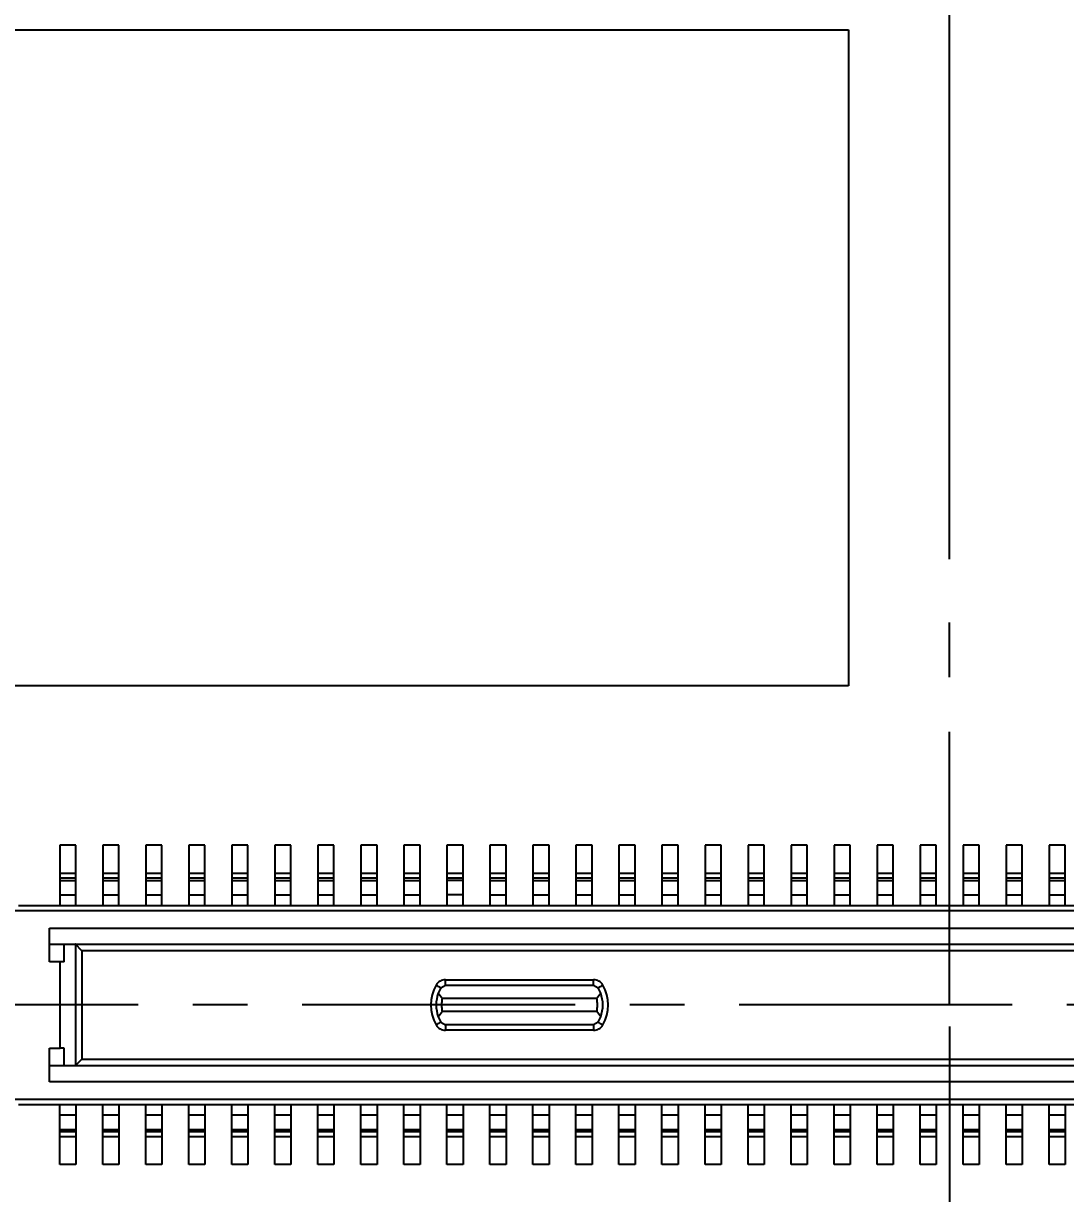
# Model space of a CAD drawing. Extents: x 5 to 415, y 3 to 292.
# Drawn here: x 200.3 to 248.7, y 99.7 to 154.1 of the extents above; entities that cross this region are included whole.
import ezdxf
from ezdxf.enums import TextEntityAlignment as Align

# ---------------------------------------------------------------- set-up
doc = ezdxf.new("R2010")
doc.units = 0
doc.linetypes.add('CENTERX2', pattern=[20.32, 12.7, -2.54, 2.54, -2.54])
doc.layers.get('0').update_dxf_attribs({"linetype": 'CONTINUOUS'})
doc.dimstyles.new('SLDDIMSTYLE1', dxfattribs={"dimtxt": 3.5, "dimasz": 3.302, "dimexe": 0, "dimexo": 0.0625, "dimgap": 0.875, "dimtad": 1, "dimlfac": 0.2, "dimrnd": 1e-09, "dimzin": 4, "dimsah": 1, "dimcen": 0.09, "dimazin": 3, "dimtol": 1, "dimtp": 0.05, "dimtm": 0.05, "dimtfac": 1, "dimtofl": 0, "dimtmove": 0, "dimatfit": 3})
doc.dimstyles.new('SLDDIMSTYLE2', dxfattribs={"dimtxt": 3.5, "dimasz": 3.302, "dimexe": 0, "dimexo": 0.0625, "dimgap": 0.875, "dimtad": 1, "dimlfac": 0.2, "dimrnd": 1e-09, "dimzin": 12, "dimsah": 1, "dimcen": 0.09, "dimazin": 3, "dimtol": 1, "dimtp": 0.025, "dimtm": 0.025, "dimtfac": 1, "dimtofl": 0, "dimtmove": 0, "dimatfit": 3})
doc.dimstyles.new('SLDDIMSTYLE4', dxfattribs={"dimtxt": 3.5, "dimasz": 3.302, "dimexe": 0, "dimexo": 0.0625, "dimgap": 0.875, "dimtad": 1, "dimlfac": 0.2, "dimrnd": 1e-09, "dimzin": 4, "dimsah": 1, "dimcen": 0.09, "dimazin": 3, "dimtfac": 1, "dimtofl": 0, "dimtmove": 0, "dimatfit": 3})

# ---------------------------------------------------------------- blocks, each defined once
blk = doc.blocks.new('_D_1')
at = {"color": 7, "linetype": 'CONTINUOUS'}
for p, q in [((243.329, 107.433), (243.329, 68.345)), ((363.829, 92.183), (363.829, 68.345)), ((363.829, 69.345), (243.329, 69.345))]:
    blk.add_line(p, q, dxfattribs=at)
for points in [[(243.329, 69.345), (246.631, 68.837), (246.631, 69.853)], [(363.829, 69.345), (360.527, 69.853), (360.527, 68.837)]]:
    blk.add_solid(points, dxfattribs=at)
at = {"color": 7, "linetype": 'CONTINUOUS', "width": 0.7}
for s, height, p in [('+', 1.75, (300.361, 72.067, 0.5)), ('0.050', 1.75, (301.776, 72.067, 0.5)), ('24.100', 3.5, (284.844, 69.345, 0.5)), ('0.050', 1.75, (301.776, 69.804, 0.5)), ('-', 1.75, (300.681, 69.804, 0.5))]:
    blk.add_text(s, height=height, dxfattribs=at).set_placement(p, align=Align.BOTTOM_LEFT)
blk = doc.blocks.new('_D_2')
at = {"color": 7, "linetype": 'CONTINUOUS'}
for p, q in [((243.329, 107.433), (243.329, 68.345)), ((168.974, 104.808), (168.974, 68.345)), ((243.329, 69.345), (168.974, 69.345))]:
    blk.add_line(p, q, dxfattribs=at)
for points in [[(168.974, 69.345), (172.276, 68.837), (172.276, 69.853)], [(243.329, 69.345), (240.027, 69.853), (240.027, 68.837)]]:
    blk.add_solid(points, dxfattribs=at)
at = {"color": 7, "linetype": 'CONTINUOUS', "width": 0.7}
for s, height, p in [('+', 1.75, (205.031, 72.067, 0.5)), ('0.025', 1.75, (206.445, 72.067, 0.5)), ('14.871', 3.5, (189.514, 69.345, 0.5)), ('0.025', 1.75, (206.445, 69.804, 0.5)), ('-', 1.75, (205.35, 69.804, 0.5))]:
    blk.add_text(s, height=height, dxfattribs=at).set_placement(p, align=Align.BOTTOM_LEFT)
blk = doc.blocks.new('_D_4')
at = {"color": 7, "linetype": 'CONTINUOUS'}
for p, q in [((224.624, 216.933), (224.624, 239.599)), ((243.329, 129.159), (243.329, 239.599)), ((243.329, 238.599), (224.624, 238.599)), ((243.329, 238.599), (270.342, 238.599))]:
    blk.add_line(p, q, dxfattribs=at)
for points in [[(224.624, 238.599), (227.926, 238.091), (227.926, 239.107)], [(243.329, 238.599), (240.027, 239.107), (240.027, 238.091)]]:
    blk.add_solid(points, dxfattribs=at)
at = {"color": 7, "linetype": 'CONTINUOUS', "width": 0.7}
for s, height, p in [('+', 1.75, (263.109, 241.321, 0.5)), ('0.025', 1.75, (264.523, 241.321, 0.5)), ('3.741', 3.5, (250.178, 238.599, 0.5)), ('0.025', 1.75, (264.523, 239.058, 0.5)), ('-', 1.75, (263.428, 239.058, 0.5))]:
    blk.add_text(s, height=height, dxfattribs=at).set_placement(p, align=Align.BOTTOM_LEFT)
blk = doc.blocks.new('_D_9')
at = {"color": 7, "linetype": 'CONTINUOUS'}
for p, q in [((150.329, 225.683), (150.329, 255.77)), ((363.829, 94.183), (363.829, 255.77)), ((150.329, 254.77), (363.829, 254.77))]:
    blk.add_line(p, q, dxfattribs=at)
for points in [[(150.329, 254.77), (153.631, 254.262), (153.631, 255.278)], [(363.829, 254.77), (360.527, 255.278), (360.527, 254.262)]]:
    blk.add_solid(points, dxfattribs=at)
at = {"color": 7, "linetype": 'CONTINUOUS', "width": 0.7}
blk.add_text('42.70', height=3.5, dxfattribs=at).set_placement((251.813, 254.77, 185.318), align=Align.BOTTOM_LEFT)
blk = doc.blocks.new('_D_10')
at = {"color": 7, "linetype": 'CONTINUOUS'}
for p, q in [((151.329, 224.683), (182.411, 224.683)), ((181.411, 224.683), (181.411, 93.183)), ((362.829, 93.183), (180.411, 93.183))]:
    blk.add_line(p, q, dxfattribs=at)
for points in [[(181.411, 224.683), (180.903, 221.381), (181.919, 221.381)], [(181.411, 93.183), (181.919, 96.485), (180.903, 96.485)]]:
    blk.add_solid(points, dxfattribs=at)
at = {"color": 7, "linetype": 'CONTINUOUS', "width": 0.7}
blk.add_text('26.30', height=3.5, rotation=90, dxfattribs=at).set_placement((181.411, 154.646, 185.318), align=Align.BOTTOM_LEFT)

msp = doc.modelspace()

# ---------------------------------------------------------------- linework, layer by layer
at = {"color": 7, "linetype": 'CONTINUOUS'}
for p, q in [((198.123, 153.781), (238.623, 153.781)), ((238.623, 153.781), (238.623, 123.281)), ((238.623, 123.281), (198.123, 123.281)), ((202.704, 115.858), (201.954, 115.858)), ((201.954, 115.858), (201.954, 114.558)), ((202.704, 114.558), (202.704, 115.858)), ((204.704, 115.858), (203.954, 115.858)), ((203.954, 115.858), (203.954, 114.558)), ((204.704, 114.558), (204.704, 115.858)), ((206.704, 115.858), (205.954, 115.858)), ((205.954, 115.858), (205.954, 114.558)), ((206.704, 114.558), (206.704, 115.858)), ((208.704, 115.858), (207.954, 115.858)), ((207.954, 115.858), (207.954, 114.558)), ((208.704, 114.558), (208.704, 115.858)), ((210.704, 115.858), (209.954, 115.858)), ((209.954, 115.858), (209.954, 114.558)), ((210.704, 114.558), (210.704, 115.858)), ((212.704, 115.858), (211.954, 115.858)), ((211.954, 115.858), (211.954, 114.558)), ((212.704, 114.558), (212.704, 115.858)), ((214.704, 115.858), (213.954, 115.858)), ((213.954, 115.858), (213.954, 114.558)), ((214.704, 114.558), (214.704, 115.858)), ((216.704, 115.858), (215.954, 115.858)), ((215.954, 115.858), (215.954, 114.558)), ((216.704, 114.558), (216.704, 115.858)), ((218.704, 115.858), (217.954, 115.858)), ((217.954, 115.858), (217.954, 114.558)), ((218.704, 114.558), (218.704, 115.858)), ((220.704, 115.858), (219.954, 115.858)), ((219.954, 115.858), (219.954, 114.558)), ((220.704, 114.558), (220.704, 115.858)), ((222.704, 115.858), (221.954, 115.858)), ((221.954, 115.858), (221.954, 114.558)), ((222.704, 114.558), (222.704, 115.858)), ((224.704, 115.858), (223.954, 115.858)), ((223.954, 115.858), (223.954, 114.558)), ((224.704, 114.558), (224.704, 115.858)), ((226.704, 115.858), (225.954, 115.858)), ((225.954, 115.858), (225.954, 114.558)), ((226.704, 114.558), (226.704, 115.858)), ((228.704, 115.858), (227.954, 115.858)), ((227.954, 115.858), (227.954, 114.558)), ((228.704, 114.558), (228.704, 115.858)), ((230.704, 115.858), (229.954, 115.858)), ((229.954, 115.858), (229.954, 114.558)), ((230.704, 114.558), (230.704, 115.858)), ((232.704, 115.858), (231.954, 115.858)), ((231.954, 115.858), (231.954, 114.558)), ((232.704, 114.558), (232.704, 115.858)), ((234.704, 115.858), (233.954, 115.858)), ((233.954, 115.858), (233.954, 114.558)), ((234.704, 114.558), (234.704, 115.858)), ((236.704, 115.858), (235.954, 115.858)), ((235.954, 115.858), (235.954, 114.558)), ((236.704, 114.558), (236.704, 115.858)), ((238.704, 115.858), (237.954, 115.858)), ((237.954, 115.858), (237.954, 114.558)), ((238.704, 114.558), (238.704, 115.858)), ((240.704, 115.858), (239.954, 115.858)), ((239.954, 115.858), (239.954, 114.558)), ((240.704, 114.558), (240.704, 115.858)), ((242.704, 115.858), (241.954, 115.858)), ((241.954, 115.858), (241.954, 114.558)), ((242.704, 114.558), (242.704, 115.858)), ((244.704, 115.858), (243.954, 115.858)), ((243.954, 115.858), (243.954, 114.558)), ((244.704, 114.558), (244.704, 115.858)), ((246.704, 115.858), (245.954, 115.858)), ((245.954, 115.858), (245.954, 114.558)), ((246.704, 114.558), (246.704, 115.858)), ((248.704, 115.858), (247.954, 115.858)), ((247.954, 115.858), (247.954, 114.558)), ((248.704, 114.558), (248.704, 115.858)), ((201.954, 114.558), (202.704, 114.558)), ((201.954, 114.558), (201.954, 114.338)), ((202.704, 114.338), (201.954, 114.338)), ((201.954, 114.338), (201.954, 114.22)), ((202.704, 114.338), (202.704, 114.558)), ((202.704, 114.22), (202.704, 114.338)), ((203.954, 114.558), (204.704, 114.558)), ((203.954, 114.558), (203.954, 114.338)), ((204.704, 114.338), (203.954, 114.338)), ((203.954, 114.338), (203.954, 114.22)), ((204.704, 114.338), (204.704, 114.558)), ((204.704, 114.22), (204.704, 114.338)), ((205.954, 114.558), (206.704, 114.558)), ((205.954, 114.558), (205.954, 114.338)), ((206.704, 114.338), (205.954, 114.338)), ((205.954, 114.338), (205.954, 114.22)), ((206.704, 114.338), (206.704, 114.558)), ((206.704, 114.22), (206.704, 114.338)), ((207.954, 114.558), (208.704, 114.558)), ((207.954, 114.558), (207.954, 114.338)), ((208.704, 114.338), (207.954, 114.338)), ((207.954, 114.338), (207.954, 114.22)), ((208.704, 114.338), (208.704, 114.558)), ((208.704, 114.22), (208.704, 114.338)), ((209.954, 114.558), (210.704, 114.558)), ((209.954, 114.558), (209.954, 114.338)), ((210.704, 114.338), (209.954, 114.338)), ((209.954, 114.338), (209.954, 114.22)), ((210.704, 114.338), (210.704, 114.558)), ((210.704, 114.22), (210.704, 114.338)), ((211.954, 114.558), (212.704, 114.558)), ((211.954, 114.558), (211.954, 114.338)), ((212.704, 114.338), (211.954, 114.338)), ((211.954, 114.338), (211.954, 114.22)), ((212.704, 114.338), (212.704, 114.558)), ((212.704, 114.22), (212.704, 114.338)), ((213.954, 114.558), (214.704, 114.558)), ((213.954, 114.558), (213.954, 114.338)), ((214.704, 114.338), (213.954, 114.338)), ((213.954, 114.338), (213.954, 114.22)), ((214.704, 114.338), (214.704, 114.558)), ((214.704, 114.22), (214.704, 114.338)), ((215.954, 114.558), (216.704, 114.558)), ((215.954, 114.558), (215.954, 114.338)), ((216.704, 114.338), (215.954, 114.338)), ((215.954, 114.338), (215.954, 114.22)), ((216.704, 114.338), (216.704, 114.558)), ((216.704, 114.22), (216.704, 114.338)), ((217.954, 114.558), (218.704, 114.558)), ((217.954, 114.558), (217.954, 114.338)), ((218.704, 114.338), (217.954, 114.338)), ((217.954, 114.338), (217.954, 114.22)), ((218.704, 114.338), (218.704, 114.558)), ((218.704, 114.22), (218.704, 114.338)), ((219.954, 114.558), (220.704, 114.558)), ((219.954, 114.558), (219.954, 114.338)), ((220.704, 114.338), (219.954, 114.338)), ((219.954, 114.338), (219.954, 114.22)), ((220.704, 114.338), (220.704, 114.558)), ((220.704, 114.22), (220.704, 114.338)), ((221.954, 114.558), (222.704, 114.558)), ((221.954, 114.558), (221.954, 114.338)), ((222.704, 114.338), (221.954, 114.338)), ((221.954, 114.338), (221.954, 114.22)), ((222.704, 114.338), (222.704, 114.558)), ((222.704, 114.22), (222.704, 114.338)), ((223.954, 114.558), (224.704, 114.558)), ((223.954, 114.558), (223.954, 114.338)), ((224.704, 114.338), (223.954, 114.338)), ((223.954, 114.338), (223.954, 114.22)), ((224.704, 114.338), (224.704, 114.558)), ((224.704, 114.22), (224.704, 114.338)), ((225.954, 114.558), (226.704, 114.558)), ((225.954, 114.558), (225.954, 114.338)), ((226.704, 114.338), (225.954, 114.338)), ((225.954, 114.338), (225.954, 114.22)), ((226.704, 114.338), (226.704, 114.558)), ((226.704, 114.22), (226.704, 114.338)), ((227.954, 114.558), (228.704, 114.558)), ((227.954, 114.558), (227.954, 114.338)), ((228.704, 114.338), (227.954, 114.338)), ((227.954, 114.338), (227.954, 114.22)), ((228.704, 114.338), (228.704, 114.558)), ((228.704, 114.22), (228.704, 114.338)), ((229.954, 114.558), (230.704, 114.558)), ((229.954, 114.558), (229.954, 114.338)), ((230.704, 114.338), (229.954, 114.338)), ((229.954, 114.338), (229.954, 114.22)), ((230.704, 114.338), (230.704, 114.558)), ((230.704, 114.22), (230.704, 114.338)), ((231.954, 114.558), (232.704, 114.558)), ((231.954, 114.558), (231.954, 114.338)), ((232.704, 114.338), (231.954, 114.338)), ((231.954, 114.338), (231.954, 114.22)), ((232.704, 114.338), (232.704, 114.558)), ((232.704, 114.22), (232.704, 114.338)), ((233.954, 114.558), (234.704, 114.558)), ((233.954, 114.558), (233.954, 114.338)), ((234.704, 114.338), (233.954, 114.338)), ((233.954, 114.338), (233.954, 114.22)), ((234.704, 114.338), (234.704, 114.558)), ((234.704, 114.22), (234.704, 114.338)), ((235.954, 114.558), (236.704, 114.558)), ((235.954, 114.558), (235.954, 114.338)), ((236.704, 114.338), (235.954, 114.338)), ((235.954, 114.338), (235.954, 114.22)), ((236.704, 114.338), (236.704, 114.558)), ((236.704, 114.22), (236.704, 114.338)), ((237.954, 114.558), (238.704, 114.558)), ((237.954, 114.558), (237.954, 114.338)), ((238.704, 114.338), (237.954, 114.338)), ((237.954, 114.338), (237.954, 114.22)), ((238.704, 114.338), (238.704, 114.558)), ((238.704, 114.22), (238.704, 114.338)), ((239.954, 114.558), (240.704, 114.558)), ((239.954, 114.558), (239.954, 114.338)), ((240.704, 114.338), (239.954, 114.338)), ((239.954, 114.338), (239.954, 114.22)), ((240.704, 114.338), (240.704, 114.558)), ((240.704, 114.22), (240.704, 114.338)), ((241.954, 114.558), (242.704, 114.558)), ((241.954, 114.558), (241.954, 114.338)), ((242.704, 114.338), (241.954, 114.338)), ((241.954, 114.338), (241.954, 114.22)), ((242.704, 114.338), (242.704, 114.558)), ((242.704, 114.22), (242.704, 114.338)), ((243.954, 114.558), (244.704, 114.558)), ((243.954, 114.558), (243.954, 114.338)), ((244.704, 114.338), (243.954, 114.338)), ((243.954, 114.338), (243.954, 114.22)), ((244.704, 114.338), (244.704, 114.558)), ((244.704, 114.22), (244.704, 114.338)), ((245.954, 114.558), (246.704, 114.558)), ((245.954, 114.558), (245.954, 114.338)), ((246.704, 114.338), (245.954, 114.338)), ((245.954, 114.338), (245.954, 114.22)), ((246.704, 114.338), (246.704, 114.558)), ((246.704, 114.22), (246.704, 114.338)), ((247.954, 114.558), (248.704, 114.558)), ((247.954, 114.558), (247.954, 114.338)), ((248.704, 114.338), (247.954, 114.338)), ((247.954, 114.338), (247.954, 114.22)), ((248.704, 114.338), (248.704, 114.558)), ((248.704, 114.22), (248.704, 114.338)), ((201.954, 114.22), (202.704, 114.22)), ((201.954, 114.22), (201.954, 113.558)), ((202.704, 113.558), (202.704, 114.22)), ((203.954, 114.22), (204.704, 114.22)), ((203.954, 114.22), (203.954, 113.558)), ((204.704, 113.558), (204.704, 114.22)), ((205.954, 114.22), (206.704, 114.22)), ((205.954, 114.22), (205.954, 113.558)), ((206.704, 113.558), (206.704, 114.22)), ((207.954, 114.22), (208.704, 114.22)), ((207.954, 114.22), (207.954, 113.558)), ((208.704, 113.558), (208.704, 114.22)), ((209.954, 114.22), (210.704, 114.22)), ((209.954, 114.22), (209.954, 113.558)), ((210.704, 113.558), (210.704, 114.22)), ((211.954, 114.22), (212.704, 114.22)), ((211.954, 114.22), (211.954, 113.558)), ((212.704, 113.558), (212.704, 114.22)), ((213.954, 114.22), (214.704, 114.22)), ((213.954, 114.22), (213.954, 113.558)), ((214.704, 113.558), (214.704, 114.22)), ((215.954, 114.22), (216.704, 114.22)), ((215.954, 114.22), (215.954, 113.558)), ((216.704, 113.558), (216.704, 114.22)), ((217.954, 114.22), (218.704, 114.22)), ((217.954, 114.22), (217.954, 113.558)), ((218.704, 113.558), (218.704, 114.22)), ((220.704, 114.22), (219.954, 114.22)), ((219.954, 114.22), (219.954, 113.558)), ((220.704, 113.558), (220.704, 114.22)), ((221.954, 114.22), (222.704, 114.22)), ((221.954, 114.22), (221.954, 113.558)), ((222.704, 113.558), (222.704, 114.22)), ((223.954, 114.22), (224.704, 114.22)), ((223.954, 114.22), (223.954, 113.558)), ((224.704, 113.558), (224.704, 114.22)), ((225.954, 114.22), (226.704, 114.22)), ((225.954, 114.22), (225.954, 113.558)), ((226.704, 113.558), (226.704, 114.22)), ((227.954, 114.22), (228.704, 114.22)), ((227.954, 114.22), (227.954, 113.558)), ((228.704, 113.558), (228.704, 114.22)), ((229.954, 114.22), (230.704, 114.22)), ((229.954, 114.22), (229.954, 113.558)), ((230.704, 113.558), (230.704, 114.22)), ((231.954, 114.22), (232.704, 114.22)), ((231.954, 114.22), (231.954, 113.558)), ((232.704, 113.558), (232.704, 114.22)), ((233.954, 114.22), (234.704, 114.22)), ((233.954, 114.22), (233.954, 113.558)), ((234.704, 113.558), (234.704, 114.22)), ((235.954, 114.22), (236.704, 114.22)), ((235.954, 114.22), (235.954, 113.558)), ((236.704, 113.558), (236.704, 114.22)), ((237.954, 114.22), (238.704, 114.22)), ((237.954, 114.22), (237.954, 113.558)), ((238.704, 113.558), (238.704, 114.22)), ((239.954, 114.22), (240.704, 114.22)), ((239.954, 114.22), (239.954, 113.558)), ((240.704, 113.558), (240.704, 114.22)), ((241.954, 114.22), (242.704, 114.22)), ((241.954, 114.22), (241.954, 113.558)), ((242.704, 113.558), (242.704, 114.22)), ((243.954, 114.22), (244.704, 114.22)), ((243.954, 114.22), (243.954, 113.558)), ((244.704, 113.558), (244.704, 114.22)), ((245.954, 114.22), (246.704, 114.22)), ((245.954, 114.22), (245.954, 113.558)), ((246.704, 113.558), (246.704, 114.22)), ((247.954, 114.22), (248.704, 114.22)), ((247.954, 114.22), (247.954, 113.558)), ((248.704, 113.558), (248.704, 114.22)), ((201.954, 113.558), (202.704, 113.558)), ((201.954, 113.558), (201.954, 113.058)), ((202.704, 113.058), (202.704, 113.558)), ((203.954, 113.558), (204.704, 113.558)), ((203.954, 113.558), (203.954, 113.058)), ((204.704, 113.058), (204.704, 113.558)), ((205.954, 113.558), (206.704, 113.558)), ((205.954, 113.558), (205.954, 113.058)), ((206.704, 113.058), (206.704, 113.558)), ((207.954, 113.558), (208.704, 113.558)), ((207.954, 113.558), (207.954, 113.058)), ((208.704, 113.058), (208.704, 113.558)), ((209.954, 113.558), (210.704, 113.558)), ((209.954, 113.558), (209.954, 113.058)), ((210.704, 113.058), (210.704, 113.558)), ((211.954, 113.558), (212.704, 113.558)), ((211.954, 113.558), (211.954, 113.058)), ((212.704, 113.058), (212.704, 113.558)), ((213.954, 113.558), (214.704, 113.558)), ((213.954, 113.558), (213.954, 113.058)), ((214.704, 113.058), (214.704, 113.558)), ((215.954, 113.558), (216.704, 113.558)), ((215.954, 113.558), (215.954, 113.058)), ((216.704, 113.058), (216.704, 113.558)), ((217.954, 113.558), (218.704, 113.558)), ((217.954, 113.558), (217.954, 113.058)), ((218.704, 113.058), (218.704, 113.558)), ((220.704, 113.558), (219.954, 113.558)), ((219.954, 113.558), (219.954, 113.058)), ((220.704, 113.058), (220.704, 113.558)), ((221.954, 113.558), (222.704, 113.558)), ((221.954, 113.558), (221.954, 113.058)), ((222.704, 113.058), (222.704, 113.558)), ((223.954, 113.558), (224.704, 113.558)), ((223.954, 113.558), (223.954, 113.058)), ((224.704, 113.058), (224.704, 113.558)), ((225.954, 113.558), (226.704, 113.558)), ((225.954, 113.558), (225.954, 113.058)), ((226.704, 113.058), (226.704, 113.558)), ((227.954, 113.558), (228.704, 113.558)), ((227.954, 113.558), (227.954, 113.058)), ((228.704, 113.058), (228.704, 113.558)), ((229.954, 113.558), (230.704, 113.558)), ((229.954, 113.558), (229.954, 113.058)), ((230.704, 113.058), (230.704, 113.558)), ((231.954, 113.558), (232.704, 113.558)), ((231.954, 113.558), (231.954, 113.058)), ((232.704, 113.058), (232.704, 113.558)), ((233.954, 113.558), (234.704, 113.558)), ((233.954, 113.558), (233.954, 113.058)), ((234.704, 113.058), (234.704, 113.558)), ((235.954, 113.558), (236.704, 113.558)), ((235.954, 113.558), (235.954, 113.058)), ((236.704, 113.058), (236.704, 113.558)), ((237.954, 113.558), (238.704, 113.558)), ((237.954, 113.558), (237.954, 113.058)), ((238.704, 113.058), (238.704, 113.558)), ((239.954, 113.558), (240.704, 113.558)), ((239.954, 113.558), (239.954, 113.058)), ((240.704, 113.058), (240.704, 113.558)), ((241.954, 113.558), (242.704, 113.558)), ((241.954, 113.558), (241.954, 113.058)), ((242.704, 113.058), (242.704, 113.558)), ((243.954, 113.558), (244.704, 113.558)), ((243.954, 113.558), (243.954, 113.058)), ((244.704, 113.058), (244.704, 113.558)), ((245.954, 113.558), (246.704, 113.558)), ((245.954, 113.558), (245.954, 113.058)), ((246.704, 113.058), (246.704, 113.558)), ((247.954, 113.558), (248.704, 113.558)), ((247.954, 113.558), (247.954, 113.058)), ((248.704, 113.058), (248.704, 113.558)), ((286.879, 112.808), (199.779, 112.808)), ((200.029, 113.058), (286.629, 113.058)), ((201.479, 112.008), (285.179, 112.008)), ((201.479, 110.433), (201.479, 112.008)), ((201.479, 111.258), (285.179, 111.258)), ((202.154, 110.433), (202.154, 111.258)), ((202.686, 111.254), (202.677, 111.258)), ((202.686, 111.254), (202.686, 105.613)), ((202.981, 110.958), (202.686, 111.254)), ((283.677, 110.958), (202.981, 110.958)), ((202.981, 110.958), (202.981, 105.908)), ((201.979, 110.433), (201.479, 110.433)), ((201.979, 106.433), (201.979, 110.433)), ((202.154, 110.433), (201.979, 110.433)), ((219.885, 109.358), (219.885, 109.608)), ((219.885, 109.608), (226.773, 109.608)), ((226.773, 109.358), (226.773, 109.608)), ((219.738, 108.733), (219.552, 108.983)), ((219.669, 109.233), (219.885, 109.358)), ((219.885, 109.358), (226.773, 109.358)), ((226.773, 109.358), (226.99, 109.233)), ((227.107, 108.983), (226.92, 108.733)), ((226.92, 108.733), (219.738, 108.733)), ((219.552, 107.883), (219.738, 108.133)), ((226.92, 108.133), (219.738, 108.133)), ((227.107, 107.883), (226.92, 108.133)), ((219.669, 107.633), (219.885, 107.508)), ((226.773, 107.508), (219.885, 107.508)), ((219.885, 107.508), (219.885, 107.258)), ((226.773, 107.258), (219.885, 107.258)), ((226.99, 107.633), (226.773, 107.508)), ((226.773, 107.508), (226.773, 107.258)), ((201.479, 106.433), (201.979, 106.433)), ((201.479, 104.858), (201.479, 106.433)), ((202.154, 106.433), (201.979, 106.433)), ((202.154, 105.608), (202.154, 106.433)), ((285.179, 105.608), (201.479, 105.608)), ((202.677, 105.608), (202.686, 105.613)), ((202.686, 105.613), (202.981, 105.908)), ((202.981, 105.908), (283.677, 105.908)), ((285.179, 104.858), (201.479, 104.858)), ((199.779, 104.058), (286.879, 104.058)), ((200.029, 103.808), (286.629, 103.808)), ((201.954, 103.308), (201.954, 103.808)), ((202.704, 103.808), (202.704, 103.308)), ((203.954, 103.308), (203.954, 103.808)), ((204.704, 103.808), (204.704, 103.308)), ((205.954, 103.308), (205.954, 103.808)), ((206.704, 103.808), (206.704, 103.308)), ((207.954, 103.308), (207.954, 103.808)), ((208.704, 103.808), (208.704, 103.308)), ((209.954, 103.308), (209.954, 103.808)), ((210.704, 103.808), (210.704, 103.308)), ((211.954, 103.308), (211.954, 103.808)), ((212.704, 103.808), (212.704, 103.308)), ((213.954, 103.308), (213.954, 103.808)), ((214.704, 103.808), (214.704, 103.308)), ((215.954, 103.308), (215.954, 103.808)), ((216.704, 103.808), (216.704, 103.308)), ((217.954, 103.308), (217.954, 103.808)), ((218.704, 103.808), (218.704, 103.308)), ((219.954, 103.308), (219.954, 103.808)), ((220.704, 103.808), (220.704, 103.308)), ((221.954, 103.308), (221.954, 103.808)), ((222.704, 103.808), (222.704, 103.308)), ((223.954, 103.308), (223.954, 103.808)), ((224.704, 103.808), (224.704, 103.308)), ((225.954, 103.308), (225.954, 103.808)), ((226.704, 103.808), (226.704, 103.308)), ((227.954, 103.308), (227.954, 103.808)), ((228.704, 103.808), (228.704, 103.308)), ((229.954, 103.308), (229.954, 103.808)), ((230.704, 103.808), (230.704, 103.308)), ((231.954, 103.308), (231.954, 103.808)), ((232.704, 103.808), (232.704, 103.308)), ((233.954, 103.308), (233.954, 103.808)), ((234.704, 103.808), (234.704, 103.308)), ((235.954, 103.308), (235.954, 103.808)), ((236.704, 103.808), (236.704, 103.308)), ((237.954, 103.308), (237.954, 103.808)), ((238.704, 103.808), (238.704, 103.308)), ((239.954, 103.308), (239.954, 103.808)), ((240.704, 103.808), (240.704, 103.308)), ((241.954, 103.308), (241.954, 103.808)), ((242.704, 103.808), (242.704, 103.308)), ((243.954, 103.308), (243.954, 103.808)), ((244.704, 103.808), (244.704, 103.308)), ((245.954, 103.308), (245.954, 103.808)), ((246.704, 103.808), (246.704, 103.308)), ((247.954, 103.308), (247.954, 103.808)), ((248.704, 103.808), (248.704, 103.308)), ((201.954, 102.647), (201.954, 103.308)), ((202.704, 103.308), (201.954, 103.308)), ((202.704, 103.308), (202.704, 102.647)), ((203.954, 102.647), (203.954, 103.308)), ((204.704, 103.308), (203.954, 103.308)), ((204.704, 103.308), (204.704, 102.647)), ((206.704, 103.308), (205.954, 103.308)), ((205.954, 102.647), (205.954, 103.308)), ((206.704, 103.308), (206.704, 102.647)), ((207.954, 102.647), (207.954, 103.308)), ((208.704, 103.308), (207.954, 103.308)), ((208.704, 103.308), (208.704, 102.647)), ((209.954, 102.647), (209.954, 103.308)), ((210.704, 103.308), (209.954, 103.308)), ((210.704, 103.308), (210.704, 102.647)), ((211.954, 102.647), (211.954, 103.308)), ((212.704, 103.308), (211.954, 103.308)), ((212.704, 103.308), (212.704, 102.647)), ((213.954, 102.647), (213.954, 103.308)), ((214.704, 103.308), (213.954, 103.308)), ((214.704, 103.308), (214.704, 102.647)), ((216.704, 103.308), (215.954, 103.308)), ((215.954, 102.647), (215.954, 103.308)), ((216.704, 103.308), (216.704, 102.647)), ((217.954, 102.647), (217.954, 103.308)), ((218.704, 103.308), (217.954, 103.308)), ((218.704, 103.308), (218.704, 102.647)), ((220.704, 103.308), (219.954, 103.308)), ((219.954, 102.647), (219.954, 103.308)), ((220.704, 103.308), (220.704, 102.647)), ((222.704, 103.308), (221.954, 103.308)), ((221.954, 102.647), (221.954, 103.308)), ((222.704, 103.308), (222.704, 102.647)), ((223.954, 102.647), (223.954, 103.308)), ((224.704, 103.308), (223.954, 103.308)), ((224.704, 103.308), (224.704, 102.647)), ((226.704, 103.308), (225.954, 103.308)), ((225.954, 102.647), (225.954, 103.308)), ((226.704, 103.308), (226.704, 102.647)), ((227.954, 102.647), (227.954, 103.308)), ((228.704, 103.308), (227.954, 103.308)), ((228.704, 103.308), (228.704, 102.647)), ((230.704, 103.308), (229.954, 103.308)), ((229.954, 102.647), (229.954, 103.308)), ((230.704, 103.308), (230.704, 102.647)), ((232.704, 103.308), (231.954, 103.308)), ((231.954, 102.647), (231.954, 103.308)), ((232.704, 103.308), (232.704, 102.647)), ((234.704, 103.308), (233.954, 103.308)), ((233.954, 102.647), (233.954, 103.308)), ((234.704, 103.308), (234.704, 102.647)), ((236.704, 103.308), (235.954, 103.308)), ((235.954, 102.647), (235.954, 103.308)), ((236.704, 103.308), (236.704, 102.647)), ((237.954, 102.647), (237.954, 103.308)), ((238.704, 103.308), (237.954, 103.308)), ((238.704, 103.308), (238.704, 102.647)), ((240.704, 103.308), (239.954, 103.308)), ((239.954, 102.647), (239.954, 103.308)), ((240.704, 103.308), (240.704, 102.647)), ((242.704, 103.308), (241.954, 103.308)), ((241.954, 102.647), (241.954, 103.308)), ((242.704, 103.308), (242.704, 102.647)), ((244.704, 103.308), (243.954, 103.308)), ((243.954, 102.647), (243.954, 103.308)), ((244.704, 103.308), (244.704, 102.647)), ((246.704, 103.308), (245.954, 103.308)), ((245.954, 102.647), (245.954, 103.308)), ((246.704, 103.308), (246.704, 102.647)), ((248.704, 103.308), (247.954, 103.308)), ((247.954, 102.647), (247.954, 103.308)), ((248.704, 103.308), (248.704, 102.647)), ((201.954, 102.647), (202.704, 102.647)), ((201.954, 102.529), (201.954, 102.647)), ((202.704, 102.529), (201.954, 102.529)), ((201.954, 102.308), (201.954, 102.529)), ((202.704, 102.308), (201.954, 102.308)), ((201.954, 101.008), (201.954, 102.308)), ((202.704, 102.647), (202.704, 102.529)), ((202.704, 102.529), (202.704, 102.308)), ((202.704, 102.308), (202.704, 101.008)), ((203.954, 102.647), (204.704, 102.647)), ((203.954, 102.529), (203.954, 102.647)), ((204.704, 102.529), (203.954, 102.529)), ((203.954, 102.308), (203.954, 102.529)), ((204.704, 102.308), (203.954, 102.308)), ((203.954, 101.008), (203.954, 102.308)), ((204.704, 102.647), (204.704, 102.529)), ((204.704, 102.529), (204.704, 102.308)), ((204.704, 102.308), (204.704, 101.008)), ((205.954, 102.647), (206.704, 102.647)), ((205.954, 102.529), (205.954, 102.647)), ((206.704, 102.529), (205.954, 102.529)), ((205.954, 102.308), (205.954, 102.529)), ((206.704, 102.308), (205.954, 102.308)), ((205.954, 101.008), (205.954, 102.308)), ((206.704, 102.647), (206.704, 102.529)), ((206.704, 102.529), (206.704, 102.308)), ((206.704, 102.308), (206.704, 101.008)), ((207.954, 102.647), (208.704, 102.647)), ((207.954, 102.529), (207.954, 102.647)), ((208.704, 102.529), (207.954, 102.529)), ((207.954, 102.308), (207.954, 102.529)), ((208.704, 102.308), (207.954, 102.308)), ((207.954, 101.008), (207.954, 102.308)), ((208.704, 102.647), (208.704, 102.529)), ((208.704, 102.529), (208.704, 102.308)), ((208.704, 102.308), (208.704, 101.008)), ((209.954, 102.647), (210.704, 102.647)), ((209.954, 102.529), (209.954, 102.647)), ((210.704, 102.529), (209.954, 102.529)), ((209.954, 102.308), (209.954, 102.529)), ((210.704, 102.308), (209.954, 102.308)), ((209.954, 101.008), (209.954, 102.308)), ((210.704, 102.647), (210.704, 102.529)), ((210.704, 102.529), (210.704, 102.308)), ((210.704, 102.308), (210.704, 101.008)), ((211.954, 102.647), (212.704, 102.647)), ((211.954, 102.529), (211.954, 102.647)), ((212.704, 102.529), (211.954, 102.529)), ((211.954, 102.308), (211.954, 102.529)), ((212.704, 102.308), (211.954, 102.308)), ((211.954, 101.008), (211.954, 102.308)), ((212.704, 102.647), (212.704, 102.529)), ((212.704, 102.529), (212.704, 102.308)), ((212.704, 102.308), (212.704, 101.008)), ((213.954, 102.647), (214.704, 102.647)), ((213.954, 102.529), (213.954, 102.647)), ((214.704, 102.529), (213.954, 102.529)), ((213.954, 102.308), (213.954, 102.529)), ((214.704, 102.308), (213.954, 102.308)), ((213.954, 101.008), (213.954, 102.308)), ((214.704, 102.647), (214.704, 102.529)), ((214.704, 102.529), (214.704, 102.308)), ((214.704, 102.308), (214.704, 101.008)), ((215.954, 102.647), (216.704, 102.647)), ((215.954, 102.529), (215.954, 102.647)), ((216.704, 102.529), (215.954, 102.529)), ((215.954, 102.308), (215.954, 102.529)), ((216.704, 102.308), (215.954, 102.308)), ((215.954, 101.008), (215.954, 102.308)), ((216.704, 102.647), (216.704, 102.529)), ((216.704, 102.529), (216.704, 102.308)), ((216.704, 102.308), (216.704, 101.008)), ((217.954, 102.647), (218.704, 102.647)), ((217.954, 102.529), (217.954, 102.647)), ((218.704, 102.529), (217.954, 102.529)), ((217.954, 102.308), (217.954, 102.529)), ((218.704, 102.308), (217.954, 102.308)), ((217.954, 101.008), (217.954, 102.308)), ((218.704, 102.647), (218.704, 102.529)), ((218.704, 102.529), (218.704, 102.308)), ((218.704, 102.308), (218.704, 101.008)), ((219.954, 102.647), (220.704, 102.647)), ((219.954, 102.529), (219.954, 102.647)), ((220.704, 102.529), (219.954, 102.529)), ((219.954, 102.308), (219.954, 102.529)), ((220.704, 102.308), (219.954, 102.308)), ((219.954, 101.008), (219.954, 102.308)), ((220.704, 102.647), (220.704, 102.529)), ((220.704, 102.529), (220.704, 102.308)), ((220.704, 102.308), (220.704, 101.008)), ((221.954, 102.647), (222.704, 102.647)), ((221.954, 102.529), (221.954, 102.647)), ((222.704, 102.529), (221.954, 102.529)), ((221.954, 102.308), (221.954, 102.529)), ((222.704, 102.308), (221.954, 102.308)), ((221.954, 101.008), (221.954, 102.308)), ((222.704, 102.647), (222.704, 102.529)), ((222.704, 102.529), (222.704, 102.308)), ((222.704, 102.308), (222.704, 101.008)), ((223.954, 102.647), (224.704, 102.647)), ((223.954, 102.529), (223.954, 102.647)), ((224.704, 102.529), (223.954, 102.529)), ((223.954, 102.308), (223.954, 102.529)), ((224.704, 102.308), (223.954, 102.308)), ((223.954, 101.008), (223.954, 102.308)), ((224.704, 102.647), (224.704, 102.529)), ((224.704, 102.529), (224.704, 102.308)), ((224.704, 102.308), (224.704, 101.008)), ((225.954, 102.647), (226.704, 102.647)), ((225.954, 102.529), (225.954, 102.647)), ((226.704, 102.529), (225.954, 102.529)), ((225.954, 102.308), (225.954, 102.529)), ((226.704, 102.308), (225.954, 102.308)), ((225.954, 101.008), (225.954, 102.308)), ((226.704, 102.647), (226.704, 102.529)), ((226.704, 102.529), (226.704, 102.308)), ((226.704, 102.308), (226.704, 101.008)), ((227.954, 102.647), (228.704, 102.647)), ((227.954, 102.529), (227.954, 102.647)), ((228.704, 102.529), (227.954, 102.529)), ((227.954, 102.308), (227.954, 102.529)), ((228.704, 102.308), (227.954, 102.308)), ((227.954, 101.008), (227.954, 102.308)), ((228.704, 102.647), (228.704, 102.529)), ((228.704, 102.529), (228.704, 102.308)), ((228.704, 102.308), (228.704, 101.008)), ((229.954, 102.647), (230.704, 102.647)), ((229.954, 102.529), (229.954, 102.647)), ((230.704, 102.529), (229.954, 102.529)), ((229.954, 102.308), (229.954, 102.529)), ((230.704, 102.308), (229.954, 102.308)), ((229.954, 101.008), (229.954, 102.308)), ((230.704, 102.647), (230.704, 102.529)), ((230.704, 102.529), (230.704, 102.308)), ((230.704, 102.308), (230.704, 101.008)), ((231.954, 102.647), (232.704, 102.647)), ((231.954, 102.529), (231.954, 102.647)), ((232.704, 102.529), (231.954, 102.529)), ((231.954, 102.308), (231.954, 102.529)), ((232.704, 102.308), (231.954, 102.308)), ((231.954, 101.008), (231.954, 102.308)), ((232.704, 102.647), (232.704, 102.529)), ((232.704, 102.529), (232.704, 102.308)), ((232.704, 102.308), (232.704, 101.008)), ((233.954, 102.647), (234.704, 102.647)), ((233.954, 102.529), (233.954, 102.647)), ((234.704, 102.529), (233.954, 102.529)), ((233.954, 102.308), (233.954, 102.529)), ((234.704, 102.308), (233.954, 102.308)), ((233.954, 101.008), (233.954, 102.308)), ((234.704, 102.647), (234.704, 102.529)), ((234.704, 102.529), (234.704, 102.308)), ((234.704, 102.308), (234.704, 101.008)), ((235.954, 102.647), (236.704, 102.647)), ((235.954, 102.529), (235.954, 102.647)), ((236.704, 102.529), (235.954, 102.529)), ((235.954, 102.308), (235.954, 102.529)), ((236.704, 102.308), (235.954, 102.308)), ((235.954, 101.008), (235.954, 102.308)), ((236.704, 102.647), (236.704, 102.529)), ((236.704, 102.529), (236.704, 102.308)), ((236.704, 102.308), (236.704, 101.008)), ((237.954, 102.647), (238.704, 102.647)), ((237.954, 102.529), (237.954, 102.647)), ((238.704, 102.529), (237.954, 102.529)), ((237.954, 102.308), (237.954, 102.529)), ((238.704, 102.308), (237.954, 102.308)), ((237.954, 101.008), (237.954, 102.308)), ((238.704, 102.647), (238.704, 102.529)), ((238.704, 102.529), (238.704, 102.308)), ((238.704, 102.308), (238.704, 101.008)), ((239.954, 102.647), (240.704, 102.647)), ((239.954, 102.529), (239.954, 102.647)), ((240.704, 102.529), (239.954, 102.529)), ((239.954, 102.308), (239.954, 102.529)), ((240.704, 102.308), (239.954, 102.308)), ((239.954, 101.008), (239.954, 102.308)), ((240.704, 102.647), (240.704, 102.529)), ((240.704, 102.529), (240.704, 102.308)), ((240.704, 102.308), (240.704, 101.008)), ((241.954, 102.647), (242.704, 102.647)), ((241.954, 102.529), (241.954, 102.647)), ((242.704, 102.529), (241.954, 102.529)), ((241.954, 102.308), (241.954, 102.529)), ((242.704, 102.308), (241.954, 102.308)), ((241.954, 101.008), (241.954, 102.308)), ((242.704, 102.647), (242.704, 102.529)), ((242.704, 102.529), (242.704, 102.308)), ((242.704, 102.308), (242.704, 101.008)), ((243.954, 102.647), (244.704, 102.647)), ((243.954, 102.529), (243.954, 102.647)), ((244.704, 102.529), (243.954, 102.529)), ((243.954, 102.308), (243.954, 102.529)), ((244.704, 102.308), (243.954, 102.308)), ((243.954, 101.008), (243.954, 102.308)), ((244.704, 102.647), (244.704, 102.529)), ((244.704, 102.529), (244.704, 102.308)), ((244.704, 102.308), (244.704, 101.008)), ((245.954, 102.647), (246.704, 102.647)), ((245.954, 102.529), (245.954, 102.647)), ((246.704, 102.529), (245.954, 102.529)), ((245.954, 102.308), (245.954, 102.529)), ((246.704, 102.308), (245.954, 102.308)), ((245.954, 101.008), (245.954, 102.308)), ((246.704, 102.647), (246.704, 102.529)), ((246.704, 102.529), (246.704, 102.308)), ((246.704, 102.308), (246.704, 101.008)), ((247.954, 102.647), (248.704, 102.647)), ((247.954, 102.529), (247.954, 102.647)), ((248.704, 102.529), (247.954, 102.529)), ((247.954, 102.308), (247.954, 102.529)), ((248.704, 102.308), (247.954, 102.308)), ((247.954, 101.008), (247.954, 102.308)), ((248.704, 102.647), (248.704, 102.529)), ((248.704, 102.529), (248.704, 102.308)), ((248.704, 102.308), (248.704, 101.008)), ((202.704, 101.008), (201.954, 101.008)), ((204.704, 101.008), (203.954, 101.008)), ((206.704, 101.008), (205.954, 101.008)), ((208.704, 101.008), (207.954, 101.008)), ((210.704, 101.008), (209.954, 101.008)), ((212.704, 101.008), (211.954, 101.008)), ((214.704, 101.008), (213.954, 101.008)), ((216.704, 101.008), (215.954, 101.008)), ((218.704, 101.008), (217.954, 101.008)), ((220.704, 101.008), (219.954, 101.008)), ((222.704, 101.008), (221.954, 101.008)), ((224.704, 101.008), (223.954, 101.008)), ((226.704, 101.008), (225.954, 101.008)), ((228.704, 101.008), (227.954, 101.008)), ((230.704, 101.008), (229.954, 101.008)), ((232.704, 101.008), (231.954, 101.008)), ((234.704, 101.008), (233.954, 101.008)), ((236.704, 101.008), (235.954, 101.008)), ((238.704, 101.008), (237.954, 101.008)), ((240.704, 101.008), (239.954, 101.008)), ((242.704, 101.008), (241.954, 101.008)), ((244.704, 101.008), (243.954, 101.008)), ((246.704, 101.008), (245.954, 101.008)), ((248.704, 101.008), (247.954, 101.008))]:
    msp.add_line(p, q, dxfattribs=at)
at = {"color": 7, "linetype": 'CENTERX2'}
for p, q in [((243.329, 108.433), (243.329, 128.159)), ((286.879, 108.433), (199.779, 108.433))]:
    msp.add_line(p, q, dxfattribs=at)
at = {"color": 7, "linetype": 'CONTINUOUS', "flags": 128}
for points in [[(219.452, 109.358), (219.494, 109.334), (219.535, 109.311), (219.572, 109.289), (219.605, 109.27), (219.632, 109.255), (219.652, 109.243), (219.664, 109.236), (219.669, 109.233)], [(226.99, 109.233), (226.994, 109.236), (227.006, 109.243), (227.026, 109.255), (227.053, 109.27), (227.086, 109.289), (227.124, 109.311), (227.164, 109.334), (227.206, 109.358)], [(219.669, 107.633), (219.664, 107.631), (219.652, 107.624), (219.632, 107.612), (219.605, 107.597), (219.572, 107.578), (219.535, 107.556), (219.494, 107.533), (219.452, 107.508)], [(226.99, 107.633), (226.994, 107.631), (227.006, 107.624), (227.026, 107.612), (227.053, 107.597), (227.086, 107.578), (227.124, 107.556), (227.164, 107.533), (227.206, 107.508)]]:
    msp.add_lwpolyline(points, dxfattribs=at)
at = {"color": 7, "linetype": 'CONTINUOUS'}
for centre, radius, start, end in [((219.876, 109.124), 0.484, 88.911, 151.0882), ((226.783, 109.124), 0.484, 28.9101, 91.0896), ((221.052, 108.433), 1.848, 149.9621, 210.0379), ((221.054, 108.433), 1.6, 159.8945, 200.1055), ((221.054, 108.434), 1.6, 149.9979, 159.8948), ((225.605, 108.434), 1.6, 20.1052, 30.0021), ((225.604, 108.433), 1.6, 339.8945, 20.1055), ((225.607, 108.433), 1.848, 329.9616, 30.0384), ((221.054, 108.433), 1.35, 167.1604, 192.8396), ((225.604, 108.433), 1.35, 347.1604, 12.8396), ((221.054, 108.433), 1.6, 200.1055, 210.002), ((225.605, 108.433), 1.6, 329.998, 339.8945), ((219.876, 107.743), 0.484, 208.9118, 271.089), ((226.783, 107.743), 0.484, 268.9104, 331.0899)]:
    msp.add_arc(centre, radius, start, end, dxfattribs=at)

# ---------------------------------------------------------------- dimensions: what is measured, and where the dimension line sits
for base, p1, p2, dimstyle, picture, middle in [((363.829, 254.77), (150.329, 224.683), (363.829, 93.183), 'SLDDIMSTYLE4', '_D_9', (257.632, 254.77)), ((224.624, 238.599), (243.329, 128.159), (224.624, 215.933), 'SLDDIMSTYLE2', '_D_4', (260.26, 238.599)), ((168.974, 69.345), (243.329, 108.433), (168.974, 105.808), 'SLDDIMSTYLE2', '_D_2', (200.889, 69.345)), ((243.329, 69.345), (363.829, 93.183), (243.329, 108.433), 'SLDDIMSTYLE1', '_D_1', (296.219, 69.345))]:
    dim = msp.add_linear_dim(base=base, p1=p1, p2=p2, dimstyle=dimstyle, dxfattribs=at)
    dim.commit()
    dim.dimension.update_dxf_attribs({"geometry": picture, "text_midpoint": middle, "dimtype": 160})
dim = msp.add_linear_dim(base=(181.411, 93.183), p1=(150.329, 224.683), p2=(363.829, 93.183), angle=90, dimstyle='SLDDIMSTYLE4', dxfattribs=at)
dim.commit()
dim.dimension.update_dxf_attribs({"geometry": '_D_10', "text_midpoint": (181.411, 160.465), "dimtype": 160})

doc.saveas('drawing.dxf')
